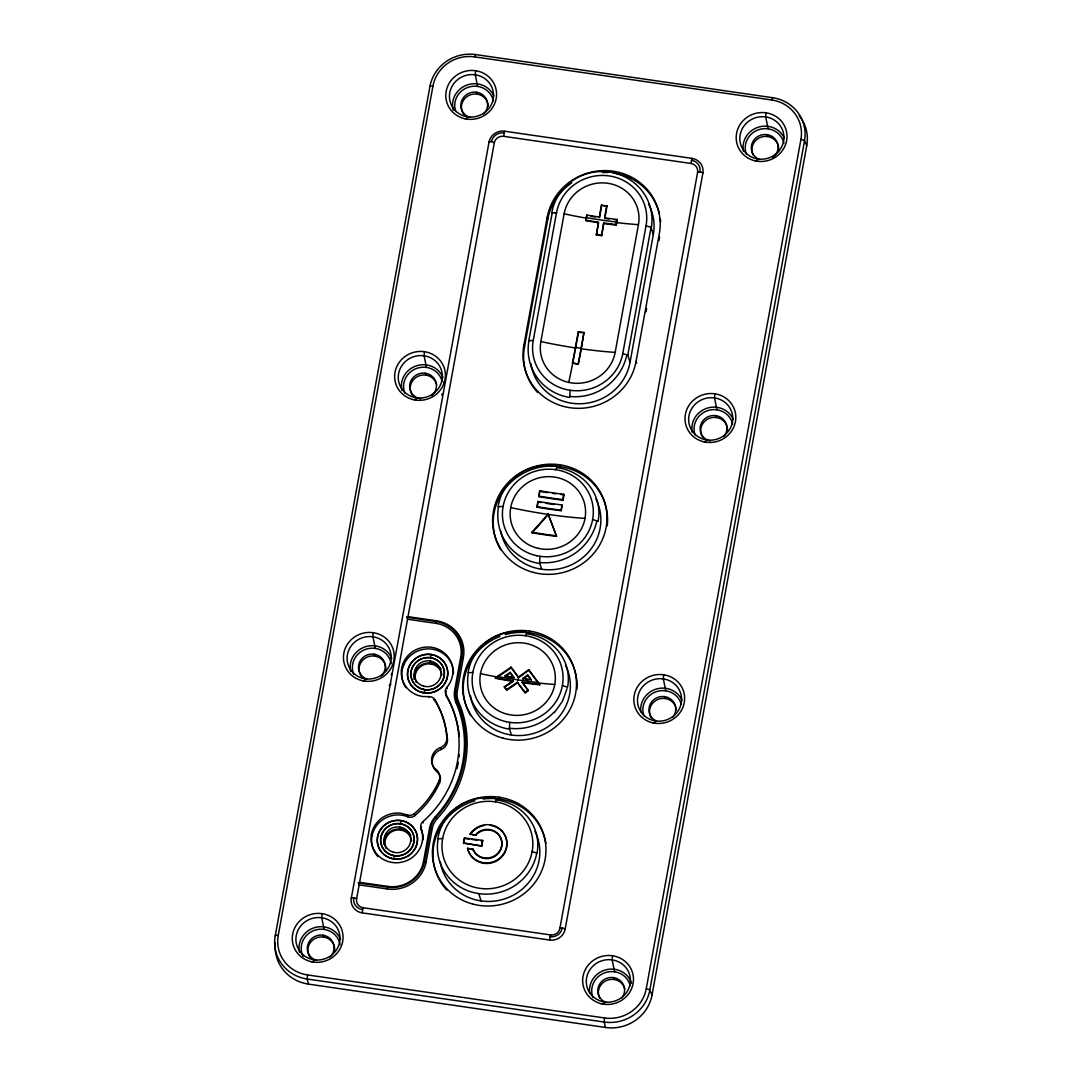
<?xml version="1.0" encoding="UTF-8"?>
<svg xmlns="http://www.w3.org/2000/svg" width="1082" height="1082" viewBox="0 0 1082 1082"><rect width="100%" height="100%" fill="white"/><g stroke="black" fill="none" stroke-linecap="round" stroke-linejoin="round"><path stroke-width="1.5" d="M407.522 619.215A3.517 2.637 16.9 0 0 406.724 617.24L435.776 621.474A32.298 30.864 -17.3 0 1 461.879 656.72L455.793 690.14A21.518 20.572 -17.3 0 0 457.077 701.555A113.664 108.646 -17.3 0 1 436.019 817.194A21.518 20.572 -17.3 0 0 430.744 827.649L424.658 861.069A32.298 30.864 -17.3 0 1 387.397 887.132L358.304 882.912A3.53 2.637 16.9 0 1 359.116 884.873L387.342 888.971L387.802 886.415A30.945 29.579 -17.3 0 0 423.522 861.448L426.159 861.827L432.245 828.406A20.166 19.233 -18.3 0 1 437.223 818.628A115.003 109.931 -17.3 0 0 458.498 701.596A20.166 19.246 -19.5 0 1 457.321 690.898L463.38 657.477A33.637 32.149 -17.3 0 0 436.195 620.757L407.995 616.672L494.298 142.824A8.074 7.736 -12.9 0 1 503.617 136.318L691.06 163.49A8.074 7.75 -11.4 0 1 697.619 172.309L559.881 928.424A8.074 7.709 -17.3 0 1 550.562 934.929L363.106 907.744A8.074 7.736 -13 0 1 356.56 898.926A2.691 0.703 10.3 0 0 353.706 897.789A2.691 0.703 10.3 0 0 351.312 898.168L489.023 142.067A13.471 12.835 -20.5 0 1 504.55 131.206L691.993 158.391A13.457 12.862 -17.4 0 1 702.867 173.066L565.156 929.181A13.457 12.835 -20.1 0 1 549.629 940.042L362.186 912.856A13.471 12.876 -17.4 0 1 351.312 898.168M423.522 861.448L429.595 828.028A22.857 21.843 -17.5 0 1 435.207 816.91A112.312 107.348 -17.3 0 0 456.009 702.637A22.857 21.856 -17.4 0 1 454.643 690.505L460.729 657.099A30.945 29.579 -17.3 0 0 435.721 623.313L436.195 620.757M569.808 396.796L570.119 390.291M509.73 722.343L509.406 728.511L511.421 735.03M539.972 556.297L539.634 562.816L541.636 569.24M806.753 145.583L804.508 140.822A3.368 0.879 10.3 0 0 800.923 139.443A36.139 34.543 -17.3 0 0 771.723 99.99L474.728 56.873A36.193 34.597 -17.3 0 0 432.949 86.073L278.25 935.43A36.193 34.597 -17.3 0 0 307.518 974.936L307.18 978.818L308.37 984.093L605.46 1027.467A40.372 38.6 -16.7 0 0 652.054 994.926L806.753 145.583A40.372 38.6 -16.7 0 0 799.192 115.652M800.923 139.443L646.238 988.786A36.139 34.543 -17.3 0 1 604.527 1017.959L604.202 1021.841L605.46 1027.467M324.086 929.384L321.773 917.779M375.265 648.402L372.952 636.798M426.443 367.407L424.13 355.802M477.622 86.425L475.309 74.82M363.106 907.744L362.186 912.856M504.55 131.206L503.617 136.305M550.562 934.929L549.629 940.042M691.993 158.391L691.06 163.49M614.576 971.785L612.182 959.883M665.755 690.803L663.361 678.887M716.933 409.821L714.539 397.906M768.112 128.826L765.718 116.924M608.977 218.983A144.474 37.992 10.3 0 1 604.797 218.415A144.474 18.516 -81.7 0 0 606.948 206.067L601.66 205.296A144.474 18.543 -81.7 0 1 599.523 217.644L599.347 217.076A144.474 37.965 10.3 0 1 586.755 215.02L585.998 220.701A144.501 37.965 10.3 0 0 598.589 222.757L596.385 234.875A144.501 37.965 10.3 0 0 601.673 235.646L603.702 222.96A144.501 37.965 10.3 0 0 616.172 224.569L616.334 225.137A144.501 37.965 10.3 0 1 603.878 223.528M606.772 205.499A144.474 18.516 -81.7 0 1 604.635 217.847A144.474 37.965 10.3 0 0 617.092 219.457L616.334 225.137M617.092 219.457L616.956 221.756M636.067 361.334L635.973 361.861A57.157 54.627 -17.3 0 1 569.795 407.684A57.157 54.627 -17.3 0 1 523.918 345.077L547.194 217.293A57.157 54.627 -17.3 0 1 613.169 171.199A57.157 54.627 -17.3 0 1 659.33 233.604L636.067 361.334L636.649 363.227M322.071 913.654L321.76 917.712M373.236 632.672L372.938 636.716M424.415 351.691L424.103 355.735M475.593 70.695L475.282 74.739M463.542 843.054L464.476 837.941L482.599 840.376L481.842 846.043L463.542 843.054L481.842 846.043M463.718 843.622L464.476 837.941M585.998 220.701L586.444 216.752M586.62 217.32L586.755 215.02M481.666 845.475L482.599 840.376M517.872 679.888L518.373 677.116A144.474 39.939 -36.5 0 0 528.652 669.69A143.73 13.782 55 0 0 538.214 682.458L539.756 684.811A144.488 37.965 10.3 0 1 522.308 682.715L522.133 682.147A144.488 37.911 10.3 0 0 539.58 684.243M616.172 224.569L616.781 221.188M612.48 955.758L612.169 959.802M663.645 674.776L663.347 678.82M714.823 393.78L714.512 397.838M766.002 112.799L765.691 116.842M646.238 988.786A3.368 0.879 10.3 0 1 649.809 990.165A39.507 37.762 -17.3 0 1 604.229 1022.044L307.22 979.021A39.561 37.816 -17.3 0 1 275.234 935.835L429.933 86.492A39.561 37.816 -17.3 0 1 475.593 54.573L772.589 97.705A39.507 37.762 -17.3 0 1 804.508 140.822L649.809 990.165L652.054 994.926M356.587 898.926L359.143 884.887M358.331 882.926A3.517 1.096 5.8 0 0 359.603 882.33L407.535 619.229L435.721 623.313M537.768 392.617A57.157 54.627 -17.3 0 1 524.513 346.97L547.776 219.213A57.157 54.627 -17.3 0 1 571.769 182.831M552.185 212.856L528.827 340.614L529.828 340.587M556.527 212.667L533.25 340.451A45.606 43.618 -16.7 0 0 570.119 390.277A45.606 43.618 -16.7 0 0 622.772 353.53L646.049 225.732A45.593 43.591 -17 0 0 609.193 175.933A45.593 43.591 -17 0 0 556.554 212.667L555.039 212.735M540.865 341.547L564.128 213.803A37.856 36.206 -16.7 0 1 607.827 183.277A37.856 36.206 -16.7 0 1 638.434 224.65L615.171 352.394A37.856 36.206 -16.7 0 1 571.472 382.906A37.856 36.206 -16.7 0 1 540.865 341.547A144.501 37.965 10.3 0 0 575.61 347.958L578.194 333.783M575.435 347.403L578.302 331.647A144.501 37.965 10.3 0 0 583.982 332.472L581.277 348.796A144.461 18.489 -81.7 0 1 578.329 364.296L572.486 362.903A144.461 18.516 -81.7 0 0 575.435 347.403L581.115 348.228L583.982 332.472M596.385 234.875L598.427 222.189A144.501 37.965 10.3 0 1 585.822 220.133M601.673 235.646L603.702 222.96M530.829 363.606A50.421 48.203 -17.3 0 0 579.938 403.762A50.421 48.203 -17.3 0 0 630.049 362.281L627.803 355.072L651.066 227.315L646.049 225.732M630.049 362.281L653.312 234.524A50.421 48.203 -17.3 0 0 648.551 204.16M646.022 311.805L646.617 308.478M659.006 240.475L659.614 237.161M466.775 119.101L467.41 116.842M415.61 400.083L416.232 397.824M364.431 681.078L365.053 678.82M313.253 962.06L313.875 959.802M757.184 161.232L757.806 158.973M706.005 442.227L706.641 439.968M654.826 723.209L655.462 720.95M603.648 1004.191L604.283 1001.932M474.728 56.873L475.593 54.573M771.723 99.99L772.589 97.705M567.049 688.639L562.397 701.407L554.39 712.605M431.218 663.09L430.879 663.996L429.973 660.98M400.976 829.137L400.638 830.029L399.731 827.013M378.051 856.701A25.9 24.764 -16.7 0 1 376.563 825.62A25.9 24.764 -16.7 0 1 407.792 816.788A6.722 6.424 -16.7 0 0 414.866 815.598A94.864 90.726 -16.7 0 0 439.576 782.922L439.779 782.462A10.022 9.589 -16.7 0 0 437.574 772.223M495.258 801.789L496.408 798.908M525.5 635.743L526.826 632.794M555.742 469.71L557.135 466.599M431.015 654.448L430.555 657.788M456.009 702.637L458.498 701.596M528.652 669.69L528.827 670.245A144.474 39.966 -36.5 0 1 518.535 677.684L518.373 677.116A144.474 13.741 55.1 0 1 511.069 667.121A143.744 39.736 -36.5 0 1 497.287 676.48L495.475 678.346A144.488 37.965 10.3 0 0 513.179 681.376L513.017 680.821A144.488 37.951 10.3 0 1 495.299 677.778M511.069 667.121L511.231 667.675A143.73 39.872 -36.5 0 1 497.45 677.048L495.475 678.346M436.871 771.682A13.552 12.957 -16.7 0 1 440.901 749.556L441.361 749.42A10.022 9.589 -16.7 0 0 447.488 740.156L447.461 739.709A94.864 90.726 -16.7 0 0 435.6 701.663L435.005 699.77A6.722 6.424 -17.3 0 0 428.729 696.632L422.737 696.483A25.9 24.764 -17.3 0 1 402.842 663.956A25.9 24.764 -17.3 0 1 440.036 650.066A25.9 24.764 -17.3 0 1 446.798 687.422L447.204 688.707M460.729 657.099L463.38 657.477M454.643 690.505L457.294 690.898M429.595 828.028L432.245 828.406M478.799 893.624A50.272 48.027 -18 0 0 536.78 853.062L532.168 851.615A45.606 43.632 -16.8 0 0 495.272 801.803A45.606 43.632 -16.8 0 0 442.646 838.55L438.156 838.766A50.272 48.068 -17 0 0 478.799 893.624L481.071 900.914M498.396 506.674L503.089 506.471M472.861 672.504L468.398 672.706A50.354 49.082 -26 0 0 509.297 729.106M552.645 212.829L554.944 212.735M531.113 340.546L532.966 340.465M530.748 340.56L530.018 340.587M464.638 838.509L469.155 839.091M470.143 834.033L475.742 835.318L470.143 834.033A19.922 19.057 -16.7 0 1 501.575 830.476A19.922 19.057 -16.7 0 1 496.097 860.555A19.922 19.057 -16.7 0 1 467.559 848.247L467.722 848.815A19.922 19.057 -16.7 0 0 488.834 863.368A19.922 19.057 -16.7 0 0 506.985 844.65A19.922 19.057 -16.7 0 0 490.43 825.417L490.254 824.849M467.559 848.247L473.159 849.532L471.238 849.275M467.722 848.815L469.088 848.991M472.185 839.483L477.473 840.2M606.948 206.067L603.431 205.566M578.329 364.296L572.486 362.903M480.881 840.673L482.775 840.944M307.518 974.936L604.527 1017.959M359.603 882.33L387.802 886.415M601.66 205.296L602.552 205.431M626.464 354.666L627.803 355.072M592.611 519.536L597.873 521.172M562.383 685.582L567.36 687.124M622.772 353.53L625.207 354.287M435.207 816.91L437.182 818.601M438.94 781.015A94.878 90.685 -17.3 0 1 414.23 813.718A6.722 6.424 -17.3 0 1 407.197 814.895L401.314 813.326A25.9 24.764 -17.3 0 0 371.045 838.577A25.9 24.764 -17.3 0 0 401.381 862.259A25.9 24.764 -17.3 0 0 421.06 828.731A6.722 6.424 -17.3 0 1 422.913 821.617L423.292 822.834M437.263 771.939L436.289 769.735A10.09 9.643 -17.3 0 1 438.967 780.974M539.756 684.811L538.39 683.026A143.744 13.741 55 0 1 528.827 670.245M548.398 514.802L556.567 536.374A142.824 37.532 10.3 0 1 532.046 532.79L531.884 532.222A144.515 35.084 -52.2 0 0 548.101 513.882A144.515 2.948 69.8 0 0 556.391 535.806L556.567 536.374M532.046 532.79A144.488 35.679 -52.3 0 0 548.276 514.423L548.114 513.95M434.991 699.784A94.878 90.685 -17.3 0 1 446.812 737.802L447.461 739.709M440.929 749.596L440.726 747.513A10.022 9.589 -17.3 0 0 446.852 738.235L446.839 737.789M438.967 780.974L439.603 782.881M446.798 687.422A6.722 6.424 -17.3 0 0 446.041 694.698L446.636 696.565A106.956 102.276 -16.7 0 1 459.309 736.436M428.959 697.335L428.729 696.632M414.257 813.691L414.866 815.598M407.184 814.895L407.792 816.788M651.066 227.315L653.312 234.524M523.918 345.077L524.513 346.97M559.732 464.76L560.314 466.64M529.436 631.049L530.018 632.929M499.032 797.204L499.627 799.084M547.194 217.293L547.776 219.213M421.06 828.731L421.642 830.665A25.9 24.764 -16.7 0 1 423.211 839.754M525.149 692.872A144.488 13.809 55 0 1 517.602 682.837L517.439 682.269A144.488 13.795 55 0 0 524.973 692.304L525.149 692.872A143.365 36.774 -36.5 0 0 528.273 690.668L528.111 690.113A144.474 13.741 55.1 0 1 522.133 682.147M767.057 134.641L767.611 136.521M715.878 415.623L716.433 417.517M578.302 331.647L578.478 332.215A144.501 37.965 10.3 0 0 582.265 332.769M664.7 696.619L665.268 698.499M476.553 92.241L477.121 94.12M563.736 494.298L563.898 494.866A143.974 18.489 -81.7 0 1 563.032 500.182A143.554 37.721 10.3 0 1 538.958 496.665L538.782 496.097A143.974 18.448 -81.7 0 0 539.661 490.782A142.838 37.532 10.3 0 0 563.736 494.298A143.974 18.462 -81.7 0 1 562.87 499.613L563.032 500.182M561.964 504.956L562.126 505.524A143.974 18.448 -81.7 0 1 561.22 510.718A144.393 37.938 10.3 0 1 537.145 507.201L536.983 506.633A143.974 18.448 -81.7 0 0 537.889 501.439A144.082 37.856 10.3 0 0 561.964 504.956A143.974 18.462 -81.7 0 1 561.058 510.149L561.22 510.718M539.661 490.782L539.823 491.35A143.974 18.448 -81.7 0 1 538.958 496.665M537.889 501.439L538.052 502.007A143.974 18.448 -81.7 0 1 537.145 507.201M527.718 674.938L527.894 675.493A144.488 39.966 -36.5 0 1 522.917 679.077L522.741 678.509A144.488 39.939 -36.5 0 0 527.718 674.938A144.082 13.741 55 0 0 531.208 679.604L531.384 680.172M613.521 977.601L614.089 979.481M425.375 373.222L425.943 375.102M513.707 677.197L513.882 677.765A144.474 37.965 10.3 0 1 505.335 676.358L505.159 675.804A144.068 39.993 -36.5 0 0 510.177 672.368A144.488 13.795 55 0 0 513.707 677.237A144.474 37.924 10.3 0 1 505.159 675.79M510.177 672.368L510.352 672.936A144.082 39.818 -36.4 0 1 505.335 676.372M506.701 690.167A143.514 11.78 54.8 0 1 504.496 687.205L504.334 686.637A143.69 13.471 55 0 0 506.525 689.599L506.701 690.167A144.488 39.966 -36.5 0 0 517.615 682.796M424.739 689.721L424.158 692.913M401.679 668.189L402.233 670.042M374.21 654.204L374.764 656.098M400.895 820.629L400.313 823.821M394.497 855.754L393.916 858.946M371.437 834.222L371.992 836.075M323.031 935.2L323.586 937.08M489.023 142.067A2.691 0.703 10.3 0 1 491.417 141.688A10.82 10.347 -17.3 0 1 503.847 132.978M491.417 141.688A2.691 0.703 10.3 0 1 494.298 142.824M559.881 928.424A2.691 0.703 10.3 0 1 562.275 928.045A2.691 0.703 10.3 0 1 565.156 929.181M697.592 172.309A2.691 0.703 10.3 0 1 699.986 171.93A2.691 0.703 10.3 0 1 702.867 173.066M275.234 935.835A3.368 0.879 10.3 0 1 278.25 935.43M429.933 86.492A3.368 0.879 10.3 0 1 432.949 86.073M308.37 984.093A40.372 38.6 -16.7 0 1 275.328 942.882M426.159 861.827A33.637 32.149 -17.3 0 1 387.342 888.971M407.698 616.943A3.53 1.096 5.8 0 1 406.71 617.254M362.402 909.57A10.82 10.347 -17.3 0 1 353.692 897.789M436.249 769.775A13.552 12.957 -17.3 0 1 440.279 747.635M446.014 694.712A106.956 102.235 -17.3 0 1 422.913 821.603M433.382 699.418A6.722 6.424 -16.7 0 1 435.627 701.663M405.966 687.746A25.9 24.764 -16.7 0 1 420.668 649.984A25.9 24.764 -16.7 0 1 453.453 673.788M446.636 696.565A6.722 6.438 -16.7 0 1 446.339 690.965M459.295 754.817A106.956 102.276 -16.7 0 1 459.066 756.981M458.295 762.35A106.956 102.276 -16.7 0 1 456.996 768.747M421.642 830.665A6.722 6.424 -16.7 0 1 421.439 826.864M386.085 848.41A13.457 12.862 -16.7 0 1 394.673 830.462A13.457 12.862 -16.7 0 1 411.606 840.876M383.691 844.244A14.796 14.161 -16.7 0 1 410.808 835.182M416.327 682.363A13.457 12.862 -16.7 0 1 424.915 664.416A13.457 12.862 -16.7 0 1 441.848 674.843M414.027 679.253A14.796 14.161 -16.7 0 1 441.05 669.136M562.275 928.045A10.779 10.306 -17.3 0 1 549.859 936.742M691.303 160.163A10.793 10.32 -17.3 0 1 699.986 171.93M483.099 799.043A56.994 54.479 -17.3 0 1 545.869 843.392M446.866 890.094A56.994 54.479 -17.3 0 1 474.957 800.761M437.872 838.712A50.205 48.433 7.5 0 1 496.476 798.584M534.941 831.247A50.272 48.054 -17.3 0 1 504.591 898.899A50.272 48.054 -17.3 0 1 440.279 861.827M496.368 799.855A50.205 46.729 -11.4 0 1 537.037 853.103M532.114 851.615A45.566 43.605 -15.9 0 1 479.556 888.308A45.566 43.605 -15.9 0 1 442.633 838.55M475.661 835.358A14.959 14.296 -16.7 0 1 498.504 834.763A14.959 14.296 -16.7 0 1 494.555 856.525A14.959 14.296 -16.7 0 1 473.091 849.478M470.305 834.601A19.922 19.057 -16.7 0 1 484.222 825.498M475.485 834.804A14.959 14.296 -16.7 0 1 498.329 834.195A14.959 14.296 -16.7 0 1 494.379 855.957A14.959 14.296 -16.7 0 1 472.915 848.91M505.294 634.607A57.143 54.614 -17.3 0 1 576.949 689.329M470.738 715.621A57.143 54.614 -17.3 0 1 500.019 636.378M565.44 665.159A50.421 48.19 -17.3 0 1 535.008 733.014A50.421 48.19 -17.3 0 1 470.521 695.834M553.957 712.227A50.408 48.244 -27.7 0 1 509.46 728.227M526.65 633.754A50.34 46.824 -10.8 0 1 567.577 687.151M468.114 672.666A50.354 48.582 8.4 0 1 526.88 632.47M554.768 684.46A144.501 37.965 10.3 0 1 538.39 683.026M497.45 677.048A144.501 37.965 10.3 0 1 480.462 673.613M518.535 677.684A144.474 13.741 55.1 0 1 511.231 667.675M513.193 681.403A144.474 39.966 -36.5 0 1 504.51 687.219M513.03 680.835A144.474 39.939 -36.5 0 1 504.347 686.664M538.214 682.458A144.501 37.978 10.3 0 1 497.287 676.48M517.439 682.228A144.488 39.939 -36.5 0 1 506.538 689.572M513.869 677.792A144.488 13.809 55 0 1 510.339 672.977M528.273 690.668A144.474 13.782 55.1 0 1 522.308 682.715M528.111 690.113A143.69 39.466 -36.6 0 1 524.973 692.304M531.208 679.604A144.474 37.924 10.3 0 1 522.741 678.509M528.571 679.821A144.474 37.965 10.3 0 1 525.744 679.455M530.221 678.63A144.082 13.741 55 0 1 527.894 675.493M500.75 549.724A57.414 54.871 -17.3 0 1 538.863 467.465A57.414 54.871 -17.3 0 1 607.205 525.974M595.925 499.005A50.678 48.447 -17.3 0 1 565.913 567.022A50.678 48.447 -17.3 0 1 500.709 531.005M596.791 521.024A50.597 47.108 -35.6 0 1 539.688 562.478M539.512 563.465A50.611 49.407 -27 0 1 498.545 506.701M556.946 467.627A50.597 46.986 -10.5 0 1 598.116 521.213M498.126 506.633A50.611 48.825 9.4 0 1 557.203 466.247M585.01 518.427A144.501 37.965 10.3 0 1 510.704 507.58M554.146 504.483A144.082 37.856 10.3 0 1 546.112 503.306M541.284 502.535A144.082 37.856 10.3 0 1 538.052 502.007M563.898 494.866A142.838 37.532 10.3 0 1 560.719 494.474M555.918 493.825A142.838 37.532 10.3 0 1 552.713 493.378M547.884 492.662A142.838 37.532 10.3 0 1 539.823 491.35M556.391 535.806A142.824 37.532 10.3 0 1 531.884 532.222M561.058 510.149A144.393 37.938 10.3 0 1 536.983 506.633M562.87 499.613A143.554 37.721 10.3 0 1 538.782 496.097M613.724 173.093A57.157 54.627 -17.3 0 1 659.357 213.776M660.345 219.132A57.157 54.627 -17.3 0 1 660.629 221.851M602.417 172.552A57.157 54.627 -17.3 0 1 608.098 172.552M551.806 212.816A50.421 48.555 -5.1 0 1 609.477 172.065A50.421 48.555 -5.1 0 1 651.378 227.355M626.789 354.937A50.354 46.999 -35.4 0 1 569.862 396.458M569.687 397.432A50.367 49.204 -27.7 0 1 528.963 340.641M568.753 382.406A144.501 15.716 -81.4 0 0 572.662 363.471A144.461 18.502 -81.7 0 0 575.61 347.958M615.171 352.394A144.501 37.965 10.3 0 1 581.277 348.796M638.434 224.65A144.501 37.965 10.3 0 1 616.794 222.621M586.458 218.185A144.501 37.965 10.3 0 1 564.128 213.803M617.267 220.011A144.474 37.992 10.3 0 1 614.508 219.687M595.33 216.995A144.474 37.992 10.3 0 1 591.124 216.305M601.497 235.078A144.501 37.965 10.3 0 1 596.223 234.307M616.632 222.053A144.501 37.965 10.3 0 1 586.282 217.617M601.497 204.728A144.474 18.516 -81.7 0 1 599.347 217.076M581.115 348.228A144.461 18.516 -81.7 0 1 578.153 363.728M589.744 993.411A21.599 20.653 -16.7 0 1 606.258 969.715A21.599 20.653 -16.7 0 1 631.604 983.268M593.004 997.59A19.571 18.719 -16.7 0 1 605.487 972.542A19.571 18.719 -16.7 0 1 630.211 985.77M599.671 998.118A13.457 12.862 -16.7 0 1 607.327 980.17A13.457 12.862 -16.7 0 1 624.814 989.043M606.055 1002.419A13.457 12.862 -16.7 0 1 599.293 984.701A13.457 12.862 -16.7 0 1 618.363 979.291A13.457 12.862 -16.7 0 1 621.866 997.929M640.842 711.78A21.599 20.653 -16.7 0 1 656.639 688.95A21.599 20.653 -16.7 0 1 681.985 700.203M643.939 715.973A19.571 18.719 -16.7 0 1 656.652 691.56A19.571 18.719 -16.7 0 1 681.214 704.084M651.296 717.961A13.457 12.862 -16.7 0 1 658.965 699.026A13.457 12.862 -16.7 0 1 676.304 709.9M656.341 721.058A13.457 12.862 -16.7 0 1 650.782 703.165A13.457 12.862 -16.7 0 1 669.812 698.472A13.457 12.862 -16.7 0 1 673.045 716.947M692.25 432.259A21.599 20.653 -16.7 0 1 707.073 408.185A21.599 20.653 -16.7 0 1 733.163 419.207M695.117 434.978A19.571 18.719 -16.7 0 1 708.507 410.376A19.571 18.719 -16.7 0 1 732.703 424.401M702.475 436.966A13.457 12.862 -16.7 0 1 711.09 417.774A13.457 12.862 -16.7 0 1 727.496 430.798M710.265 440.996A13.457 12.862 -16.7 0 1 701.231 423.589A13.457 12.862 -16.7 0 1 720.72 417.314A13.457 12.862 -16.7 0 1 723.601 436.695M743.429 151.277A21.599 20.653 -16.7 0 1 758.252 127.189A21.599 20.653 -16.7 0 1 784.328 138.226M746.296 153.996A19.571 18.719 -16.7 0 1 759.672 129.38A19.571 18.719 -16.7 0 1 783.882 143.406M753.194 155.159A13.457 12.862 -16.7 0 1 763.716 136.508A13.457 12.862 -16.7 0 1 778.404 151.683M759.578 159.46A13.457 12.862 -16.7 0 1 753.478 140.646A13.457 12.862 -16.7 0 1 773.955 137.82A13.457 12.862 -16.7 0 1 772.616 157.661M453.277 110.31A21.599 20.653 -16.7 0 1 467.032 85.032A21.599 20.653 -16.7 0 1 493.838 95.811M455.793 111.595A19.571 18.719 -16.7 0 1 469.182 86.979A19.571 18.719 -16.7 0 1 493.392 101.005M464.259 115.111A13.457 12.862 -16.7 0 1 470.359 94.81A13.457 12.862 -16.7 0 1 488.198 106.469M470.007 117.356A13.457 12.862 -16.7 0 1 462.339 99.341A13.457 12.862 -16.7 0 1 482.207 94.432A13.457 12.862 -16.7 0 1 483.613 114.002M444.161 381.838A21.599 20.653 -16.7 0 1 444.337 383.339M442.389 393.74A21.599 20.653 -16.7 0 1 441.672 395.106M401.909 390.521A21.599 20.653 -16.7 0 1 416.597 365.77A21.599 20.653 -16.7 0 1 442.944 377.469M404.871 393.212A19.571 18.719 -16.7 0 1 417.354 368.164A19.571 18.719 -16.7 0 1 442.078 381.378M413.703 396.81A13.457 12.862 -16.7 0 1 417.395 376.59A13.457 12.862 -16.7 0 1 436.682 384.651M420.722 398.771A13.457 12.862 -16.7 0 1 410.741 381.189A13.457 12.862 -16.7 0 1 431.028 375.427A13.457 12.862 -16.7 0 1 431.718 395.647M299.552 952.498A21.599 20.653 -16.7 0 1 314.24 927.747A21.599 20.653 -16.7 0 1 340.6 939.447M303.082 956.447A19.571 18.719 -16.7 0 1 314.997 930.141A19.571 18.719 -16.7 0 1 339.991 944.708M310.723 958.084A13.457 12.862 -16.7 0 1 317.296 937.607A13.457 12.862 -16.7 0 1 334.649 950.375M316.471 960.329A13.457 12.862 -16.7 0 1 308.803 942.3A13.457 12.862 -16.7 0 1 328.671 937.404A13.457 12.862 -16.7 0 1 330.091 956.961M391.819 673.315A21.599 20.653 -16.7 0 1 391.211 674.722M350.73 671.516A21.599 20.653 -16.7 0 1 365.418 646.752A21.599 20.653 -16.7 0 1 391.779 658.451M353.692 674.208A19.571 18.719 -16.7 0 1 366.866 648.943A19.571 18.719 -16.7 0 1 391.17 663.712M362.538 677.792A13.457 12.862 -16.7 0 1 368.948 656.476A13.457 12.862 -16.7 0 1 385.557 671.259M366.73 679.023A13.457 12.862 -16.7 0 1 360.292 660.75A13.457 12.862 -16.7 0 1 380.107 656.598A13.457 12.862 -16.7 0 1 381.256 675.98M390.873 684.04A30.215 28.889 -16.7 0 1 389.209 685.433M403.843 662.698A33.583 32.108 -16.7 0 1 403.64 665.024M601.876 1003.866A25.508 24.386 -17.3 0 0 632.51 972.664A25.508 24.386 -17.3 0 0 589.812 963.386A25.508 24.386 -17.3 0 0 601.876 1003.866M653.041 722.884A25.508 24.386 -17.3 0 0 683.675 691.682A25.508 24.386 -17.3 0 0 640.99 682.404A25.508 24.386 -17.3 0 0 653.041 722.884M704.22 441.902A25.508 24.386 -17.3 0 0 734.854 410.7A25.508 24.386 -17.3 0 0 692.169 401.422A25.508 24.386 -17.3 0 0 704.22 441.902M755.398 160.907A25.508 24.386 -17.3 0 0 786.032 129.705A25.508 24.386 -17.3 0 0 743.348 120.427A25.508 24.386 -17.3 0 0 755.398 160.907M465.003 118.777A25.495 24.372 -17.3 0 0 495.61 87.601A25.495 24.372 -17.3 0 0 452.952 78.323A25.495 24.372 -17.3 0 0 465.003 118.777M413.824 399.758A25.495 24.372 -17.3 0 0 444.432 368.583A25.495 24.372 -17.3 0 0 401.774 359.319A25.495 24.372 -17.3 0 0 413.824 399.758M311.467 961.736A25.495 24.372 -17.3 0 0 342.088 930.561A25.495 24.372 -17.3 0 0 299.416 921.282A25.495 24.372 -17.3 0 0 311.467 961.736M362.646 680.754A25.495 24.372 -17.3 0 0 393.253 649.565A25.495 24.372 -17.3 0 0 350.595 640.301A25.495 24.372 -17.3 0 0 362.646 680.754M391.535 858.459A20.179 19.3 -16.7 0 0 417.003 834.952A20.179 19.3 -16.7 0 0 383.677 825.958A20.179 19.3 -16.7 0 0 391.535 858.459M391.576 858.378A20.179 19.3 -16.7 0 0 416.949 834.79A20.179 19.3 -16.7 0 0 383.596 825.918A20.179 19.3 -16.7 0 0 391.576 858.378M392.55 855.267A16.825 16.081 -16.7 0 0 413.689 835.615A16.825 16.081 -16.7 0 0 385.895 828.203A16.825 16.081 -16.7 0 0 392.509 855.348A16.825 16.081 -16.7 0 0 413.73 835.764A16.825 16.081 -16.7 0 0 385.963 828.257A16.825 16.081 -16.7 0 0 392.55 855.267M393.496 852.237A13.457 12.862 -16.7 0 0 410.47 836.562A13.457 12.862 -16.7 0 0 388.262 830.57A13.457 12.862 -16.7 0 0 393.496 852.237M421.777 692.412A20.179 19.3 -16.7 0 0 447.245 668.919A20.179 19.3 -16.7 0 0 413.919 659.912A20.179 19.3 -16.7 0 0 421.777 692.412M422.048 692.399A20.179 19.3 -16.7 0 0 447.137 668.527A20.179 19.3 -16.7 0 0 413.662 660.034A20.179 19.3 -16.7 0 0 422.048 692.399M422.981 689.275A16.825 16.081 -16.7 0 0 443.89 669.379A16.825 16.081 -16.7 0 0 415.988 662.306A16.825 16.081 -16.7 0 0 422.981 689.275M422.751 689.302A16.825 16.081 -16.7 0 0 443.972 669.731A16.825 16.081 -16.7 0 0 416.205 662.225A16.825 16.081 -16.7 0 0 422.751 689.302M423.738 686.191A13.457 12.862 -16.7 0 0 440.712 670.529A13.457 12.862 -16.7 0 0 418.491 664.524A13.457 12.862 -16.7 0 0 423.738 686.191M472.604 904.025A56.994 54.479 -17.3 0 0 544.503 837.603A56.994 54.479 -17.3 0 0 450.437 812.284A56.994 54.479 -17.3 0 0 472.604 904.025M502.941 738.14A57.143 54.614 -17.3 0 0 575.015 671.557A57.143 54.614 -17.3 0 0 480.706 646.17A57.143 54.614 -17.3 0 0 502.941 738.14M506.403 721.735A45.62 43.618 -16.7 0 0 561.369 666.147A45.62 43.618 -16.7 0 0 485.074 649.254A45.62 43.618 -16.7 0 0 506.403 721.735M507.931 714.391A37.856 36.206 -16.7 0 0 554.038 668.703A37.856 36.206 -16.7 0 0 490.89 654.042A37.856 36.206 -16.7 0 0 507.931 714.391M533.115 572.351A57.414 54.871 -17.3 0 0 605.514 505.456A57.414 54.871 -17.3 0 0 510.785 479.948A57.414 54.871 -17.3 0 0 533.115 572.351M536.645 555.688A45.606 43.618 -16.7 0 0 591.611 500.1A45.606 43.618 -16.7 0 0 515.316 483.208A45.606 43.618 -16.7 0 0 536.645 555.688M538.173 548.344A37.856 36.206 -16.7 0 0 584.28 502.657A37.856 36.206 -16.7 0 0 521.118 487.996A37.856 36.206 -16.7 0 0 538.173 548.344M602.999 1001.662A22.154 21.167 -17.4 0 0 629.562 974.53A22.154 21.167 -17.4 0 0 592.49 966.524A22.154 21.167 -17.4 0 0 602.999 1001.662M654.177 720.666A22.154 21.167 -17.4 0 0 680.74 693.548A22.154 21.167 -17.4 0 0 643.668 685.542A22.154 21.167 -17.4 0 0 654.177 720.666M705.356 439.684A22.154 21.167 -17.4 0 0 731.919 412.567A22.154 21.167 -17.4 0 0 694.847 404.546A22.154 21.167 -17.4 0 0 705.356 439.684M756.534 158.702A22.154 21.167 -17.4 0 0 783.097 131.571A22.154 21.167 -17.4 0 0 746.025 123.564A22.154 21.167 -17.4 0 0 756.534 158.702M466.139 116.558A22.127 21.153 -17.4 0 0 492.675 89.454A22.127 21.153 -17.4 0 0 455.63 81.461A22.127 21.153 -17.4 0 0 466.139 116.558M414.961 397.554A22.127 21.153 -17.4 0 0 441.497 370.45A22.127 21.153 -17.4 0 0 404.452 362.443A22.127 21.153 -17.4 0 0 414.961 397.554M312.603 959.518A22.127 21.153 -17.4 0 0 339.139 932.413A22.127 21.153 -17.4 0 0 302.094 924.42A22.127 21.153 -17.4 0 0 312.603 959.518M363.782 678.536A22.127 21.153 -17.4 0 0 390.318 651.432A22.127 21.153 -17.4 0 0 353.273 643.438A22.127 21.153 -17.4 0 0 363.782 678.536"/></g></svg>
